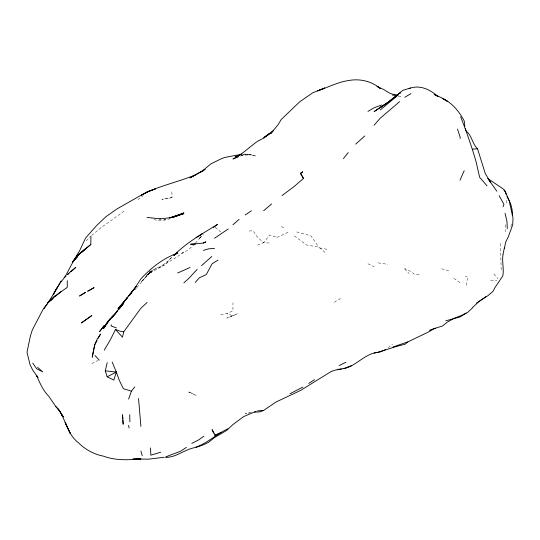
<?xml version="1.0" encoding="UTF-8"?>
<svg xmlns="http://www.w3.org/2000/svg" width="540" height="540" viewBox="0 0 540 540"><rect width="100%" height="100%" fill="white"/><g stroke="black" fill="none" stroke-linecap="round" stroke-linejoin="round"><path stroke-width="0.41" stroke-dasharray="2.7 2.03" d="M506.284 203.067L506.5 198.221M510.908 226.618L511.583 222.683M466.155 285.282L467.795 276.784L465.244 276.365M194.832 243.911L188.136 249.966L181.784 253.382L183.857 251.93L176.425 257.377L159.314 267.557L169.074 260.219L164.903 264.89L147.035 274.698L151.322 271.222L140.9 282.285L150.35 271.6M195.372 243.277L201.299 236.304L198.835 238.849L203.789 234.34M86.285 240.766L90.727 236.243M134.784 290L136.316 288.232M136.829 287.644L150.896 270.979M171.585 257.438L168.885 260.104L173.009 256.284M124.099 211.133L100.751 227.86L91.348 235.717M388.22 347.774L392.513 344.345M137.896 199.699L143.174 195.662M334.3 302.36L337.277 300.146L341.503 298.202M146.239 275.38L152.118 271.681L147.035 274.698M149.121 272.315L150.444 271.505L147.717 273.071M91.807 363.575L97.943 360.416M276.919 237.445L288.185 232.227M220.678 314.543L226.814 313.652L232.956 310.851L232.949 302.805M232.949 315.832L237.364 313.821L226.814 318.101L232.949 315.832L226.814 313.652M257.499 245.147L263.635 242.642L269.777 243.041M240.334 156.107L244.019 154.676M170.438 218.491C164.376 220.786 157.815 221.447 151.767 218.727M251.485 412.283L245.228 413.667L249.831 412.931M249.203 231.026L253.004 230.728L257.499 237.269L263.635 242.642L269.771 234.961L275.913 237.006M172.064 197.613L161.879 199.375L172.064 197.613L171.808 190.931M240.725 155.486L251.363 154.724L245.228 154.19L242.926 154.717L245.228 154.19L256.183 156.134L247.347 154.15L242.96 154.062M490.698 280.354L496.841 280.402M419.148 274.637L414.457 274.34L410.92 271.579L404.784 268.603M163.775 219.375L165.449 219.53L163.809 219.335M398.304 96.019L400.788 96.37L398.061 95.972M378.209 262.838L387.828 264.371M325.006 252.416L318.87 247.144L306.599 244.985L294.32 235.832M319.572 247.901L327.719 249.473M441.578 268.772L449.773 271.127M296.696 231.95L310.851 235.778L318.87 247.144M189.992 392.357L188.629 391.973L196.135 395.435L189.992 392.357L190.384 392.539M281.225 226.712L284.526 227.664M367.963 263.77L374.099 266.719M453.877 278.323L460.019 282.656M215.156 227.353L220.678 231.835M404.656 268.826L408.976 273.422M493.904 273.989L497.907 278.768M501.188 269.784L500.405 241.893M505.67 224.681L505.676 231.761M153.171 269.993L151.106 271.1L159.307 266.854L153.171 269.993"/><path stroke-width="0.81" d="M67.257 280.699L67.257 287.368L54.986 296.021L48.843 301.766M300.456 173.502L302.63 171.835L300.456 173.502L303.5 178.416L294.32 186.354L282.049 195.568M90.794 244.532L79.528 253.841L72.488 262.19L76.316 256.271L90.794 244.532L90.929 236.358M502.976 254.759C501.829 261.832 504.191 268.906 502.801 275.94L495.011 287.523L493 291.337L488.072 295.576L476.456 303.048M512.325 215.325C512.784 208.649 510.421 202.102 506.972 196.466M503.003 254.563L504.455 247.347M504.36 248.292L505.73 241.994L508.444 236.48L512.703 224.762L513 217.85L509.369 201.582M147.035 302.515L140.9 308.225L123.734 331.81L122.486 337.19L115.486 329.481L110.592 339.397L104.233 350.15M112.165 361.996L116.35 372.101L113.819 380.052L107.163 376.805L105.287 370.805L107.217 362.603M460.019 138.524L460.262 137.518L457.508 129.121M111.348 324.783L111.017 325.904L116.35 327.908M128.628 399.046L131.416 391.149L134.764 386.957M502.976 206.813L503.955 204.41L499.129 195.669M460.019 180.178L464.198 170.674M44.192 308.583L53.203 294.584L61.121 280.989M97.052 340.517L94.709 344.837L92.252 357.075L94.709 344.837L97.146 339.154L100.555 334.037L98.219 338.357M57.085 287.678L53.203 294.584L60.021 283.007M60.399 282.508C68.614 274.118 70.733 261.738 79.528 253.841L72.954 261.414L77.578 256.763M45.218 306.281L42.707 310.041L32.272 330.041L30.389 336.042L27 352.229L30.024 364.655L32.738 370.177L37.982 377.541L36.572 375.557C39.866 382.921 42.944 390.461 48.776 396.259L55.755 406.485L59.447 410.562M122.486 304.837L123.255 303.737L118.908 309.4M123.059 303.487L124.45 301.59M125.84 299.687L127.697 297.155M136.242 286.436L129.067 295.582M127.609 297.203L121.817 304.574L134.764 288.252L140.9 278.849C151.207 267.752 163.276 258.181 177.721 253.091L173.927 255.211M130.856 293.753L128.628 295.886L136.134 286.551M117.889 310.703L115.54 313.625M343.42 158.612L348.239 152.591M122.816 304.371L111.335 317.709L115.229 314.165C110.288 318.053 106.286 323.015 103.518 328.658L106.556 323.325L113.414 315.947M127.582 297.378L117.956 308.651L121.959 304.763M374.099 125.253L380.241 118.206L399.613 101.669M195.278 282.427L199.422 277.736L206.267 274.603L212.092 263.79L218.005 260.125M45.38 306.187L47.075 304.391M50.463 300.807L54.986 296.021L47.311 303.298L52.96 298.478M272.849 131.382L270.695 133.583L278.066 124.727L281.239 119.475L299.727 101.803L312.734 92.806L324.83 87.953L317.628 90.875C328.043 87.379 337.75 82.026 348.766 80.507C359.809 78.435 371.567 81.203 380.241 88.405L376.967 86.393L383.751 89.566L389.725 93.204L395.847 95.337M197.174 269.352L188.622 278.586L183.857 282.92M82.202 252.119L85.664 248.636L76.316 256.271L79.448 251.08L85.664 237.904L96.674 225.504L105.948 216.682L117.025 208.906L141.75 194.839L148.196 191.477L155.743 188.744L147.035 192.105L141.581 195.136M364.797 135.938L355.691 144.139M472.649 307.517L478.427 302.036L485.791 296.669M472.5 307.847L467.863 312.255L461.248 315.522L453.897 318.364M211.734 256.5L201.562 265.619M130.059 294.381L131.24 293.288M64.287 277.668L66.109 276.035M67.932 274.408L69.14 273.321M70.963 271.694L75.823 267.347L67.257 274.502M174.211 255.191C186.658 242.332 202.507 233.753 217.505 224.397L213.556 227.435M232.956 224.788L239.092 219.348M263.635 210.742L271.654 203.891M55.472 296.339L61.121 291.526M174.184 255.238L177.721 252.227L173.927 255.089M393.559 98.078L402.698 90.389L410.677 87.912L409.171 88.655M391.966 98.996L387.382 102.809L397.953 94.736L392.513 98.55M380.234 109.937L396.92 96.133M269.771 133.441L264.168 137.963L263.945 137.477L273.287 130.66M228.265 228.94L214.542 238.255M407.855 342.016L404.784 344.378C395.51 346.288 386.849 349.778 377.717 352.33C364.311 353.795 356.157 366.309 343.42 368.719M265.538 136.721L269.345 133.866L263.945 137.477L263.635 138.152L257.499 141.318C249.325 147.109 242.001 154.595 232.949 158.976L238.12 156.971M254.583 412.162L259.916 411.871L263.635 410.454L275.913 402.057L300.456 390.508L331.142 371.54L335.016 370.197L344.176 368.395L351.655 365.634M203.884 436.212L198.335 440.093L191.794 443.401M380.241 107.514L387.241 102.728L380.241 107.514L386.377 103.673M245.228 214.967L251.363 210.823M381.625 106.569L374.099 111.598L379.559 107.966M186.401 447.377L180.697 451.17L165.908 456.8M308.772 383.387L314.584 379.661M196.135 237.654L202.271 233.8L199.719 235.393M466.155 313.2L460.019 316.98L445.831 320.794M227.873 428.8C215.48 434.572 205.639 445.102 192.017 448.281C183.026 450.745 175.304 457.637 165.449 457.339M205.241 169.331L189.992 177.923L202.271 171.079L210.85 163.87L220.678 159.084L224.411 157.525L242.183 154.136M400.694 92.597L398.648 93.839L400.154 93.103M200.57 172.112L203.945 170.12M404.784 97.281L410.92 93.65M367.963 111.389L374.099 107.777L381.537 105.017M453.877 318.404L447.167 322.232L442.537 325.978L434.606 328.489L428.402 331.992L408.368 341.685L393.005 346.984M141.629 195.109L148.196 191.477L147.035 192.105C163.04 184.997 180.09 181.346 196.135 174.548M302.873 387.065L289.94 393.775M203.378 243.196L205.895 241.859L202.271 243.203L190.532 244.262L195.5 244.094M107.163 376.805L116.35 372.101L119.272 380.275L123.383 388.699L131.416 391.149M177.721 272.963L189.992 267.502M339.188 365.519L345.917 362.313M178.781 215.231L183.857 212.855L169.479 217.931L183.857 213.638L171.585 217.694L177.086 215.973L171.585 217.526L159.59 218.99M256.176 411.244L243.587 416.617L232.882 424.609L226.814 430.326L214.542 437.528L208.406 442.429L202.271 445.291L196.135 447.383M221.522 432.223L214.542 435.267L215.554 435.861L212.099 429.604L213.624 433.148M385.607 349.569L380.241 351.864L374.099 353.079M160.677 452.203L150.842 455.186L150.545 447.93M429.334 330.284L435.47 328.131M203.371 250.398L208.406 248.886L214.542 248.306M239.092 155.601L235.13 156.627L239.787 155.5M411.244 87.865C420.808 84.983 431.102 90.119 438.021 96.613M164.228 457.245L148.655 459.149L132.955 459.034L140.9 458.831C128.257 460.067 115.499 460.661 103.356 456.118C93.96 454.37 85.381 449.584 78.597 442.908C68.222 435.152 66.089 421.808 59.832 411.217L62.735 416.63M392.513 95.189L397.933 94.777M337.277 369.387L341.51 369.063M465.224 128.378L472.291 149.195L477.549 148.797L485.257 173.488L490.705 182.56L496.841 191.194M257.499 410.859L263.635 410.454M147.035 217.364L160.535 218.936M105.287 370.805L116.35 372.101M123.734 331.81L120.258 331.236L115.486 329.481M436.705 95.85L434.072 94.331L441.605 97.808L447.741 101.486L442.253 98.307C452.277 102.83 459.216 111.557 464.265 121.034L464.812 126.029M487.607 178.416L502.976 188.784L505.703 192.382L509.112 200.786M37.618 367.355L42.707 371.885L36.572 368.692L32.758 363.076M55.755 406.485L59.522 410.616M95.013 355.475L99.225 360.133M487.033 185.834L479.648 177.336L475.909 161.001L472.291 149.195M477.549 148.797C472.169 143.822 472.001 135.486 466.155 131.112L460.647 116.761M488.491 179.604L490.705 182.56M61.121 413.627L63.491 416.961M57.719 408.51L62.971 416.495M300.463 173.09L303.5 178.416M67.595 427.734L70.267 433.539L65.151 422.32L67.257 427.005M504.583 189.878L506.095 194.312M140.9 451.103L142.263 455.753M505.082 213.28L506.979 221.461L507.276 228.717M128.628 425.338L129.053 427.943M138.53 398.48L140.9 426.404M122.87 418.919L122.486 414.747L123.14 424.271L122.945 420.451M129.755 414.673L129.863 421.814M106.893 323.521L104.078 327.685L110.214 318.796L106.893 323.521M104.078 325.694L99.664 331.533L104.078 325.694M85.664 319.882L81.371 322.961L91.807 315.583L85.664 319.882M81.594 294.746L79.528 296.041L85.671 292.288L81.594 294.746M93.967 287.712L87.73 291.202L93.967 287.712"/></g></svg>
